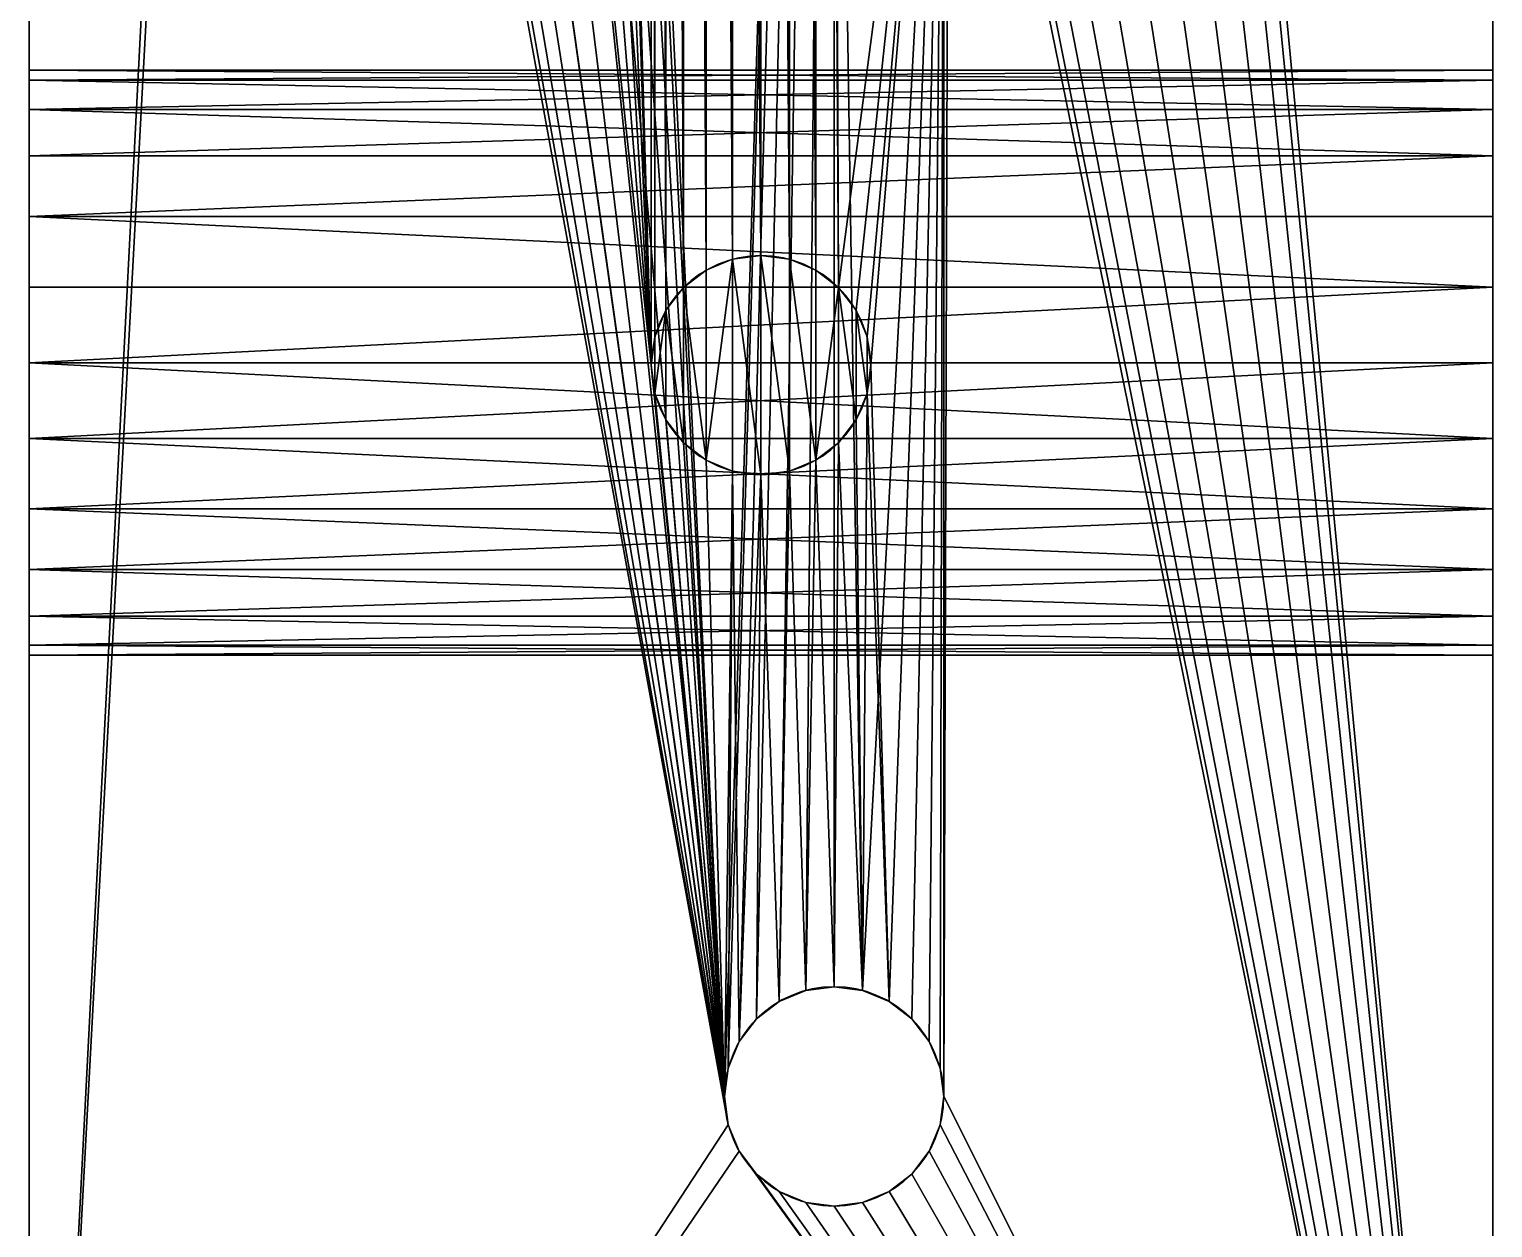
# Model space of a CAD drawing. Extents: x 0 to 20, y 0 to 105.
# Drawn here: x 0 to 20, y 13.2 to 29.59 of the extents above; entities that cross this region are included whole.
import ezdxf

# ---------------------------------------------------------------- set-up
doc = ezdxf.new("R2010")
doc.units = 0
doc.header["$MEASUREMENT"] = 0
doc.layers.get('0').update_dxf_attribs({"color": 13, "linetype": 'CONTINUOUS'})

# ---------------------------------------------------------------- blocks, each defined once
blk = doc.blocks.new('COMPONENT_2')
for p, q in [((-10, 0, 29), (-10, 105, 29)), ((-10, 0, -1), (-10, 105, -1)), ((10, 41.5, 29), (10, 0, 29)), ((10, 41.5, -1), (10, 0, -1)), ((10, 29.033, 14.001), (-10, 29.033, 14.001)), ((10, 28.897, 12.966), (-10, 28.897, 12.966)), ((10, 28.897, 15.036), (-10, 28.897, 15.036)), ((10, 28.497, 12.001), (-10, 28.497, 12.001)), ((10, 28.497, 16.001), (-10, 28.497, 16.001)), ((10, 27.861, 11.173), (-10, 27.861, 11.173)), ((10, 27.861, 16.83), (-10, 27.861, 16.83)), ((10, 27.033, 17.465), (-10, 27.033, 17.465)), ((10, 27.033, 10.537), (-10, 27.033, 10.537)), ((-0.388, 26.449, 29), (-0.388, 26.449, 24)), ((0, 26.5, 29), (0, 26.5, 24)), ((0.388, 26.449, 29), (0.388, 26.449, 24)), ((-0.75, 26.299, 29), (-0.75, 26.299, 24)), ((0.75, 26.299, 29), (0.75, 26.299, 24)), ((10, 26.068, 17.865), (-10, 26.068, 17.865)), ((10, 26.068, 10.137), (-10, 26.068, 10.137)), ((-1.061, 26.061, 29), (-1.061, 26.061, 24)), ((1.061, 26.061, 29), (1.061, 26.061, 24)), ((-1.299, 25.75, 29), (-1.299, 25.75, 24)), ((1.299, 25.75, 29), (1.299, 25.75, 24)), ((-1.449, 25.388, 29), (-1.449, 25.388, 24)), ((1.449, 25.388, 29), (1.449, 25.388, 24)), ((10, 25.033, 18.001), (-10, 25.033, 18.001)), ((10, 25.033, 10.001), (-10, 25.033, 10.001)), ((-1.5, 25, 29), (-1.5, 25, 24)), ((1.5, 25, 29), (1.5, 25, 24)), ((-1.449, 24.612, 29), (-1.449, 24.612, 24)), ((1.449, 24.612, 29), (1.449, 24.612, 24)), ((-1.299, 24.25, 29), (-1.299, 24.25, 24)), ((1.299, 24.25, 29), (1.299, 24.25, 24)), ((10, 23.998, 17.865), (-10, 23.998, 17.865)), ((10, 23.998, 10.137), (-10, 23.998, 10.137)), ((-1.061, 23.939, 29), (-1.061, 23.939, 24)), ((1.061, 23.939, 29), (1.061, 23.939, 24)), ((-0.75, 23.701, 29), (-0.75, 23.701, 24)), ((0.75, 23.701, 29), (0.75, 23.701, 24)), ((-0.388, 23.551, 29), (-0.388, 23.551, 24)), ((0, 23.5, 29), (0, 23.5, 24)), ((0.388, 23.551, 29), (0.388, 23.551, 24)), ((10, 23.033, 17.465), (-10, 23.033, 17.465)), ((10, 23.033, 10.537), (-10, 23.033, 10.537)), ((10, 22.204, 16.83), (-10, 22.204, 16.83)), ((10, 22.204, 11.173), (-10, 22.204, 11.173)), ((10, 21.569, 16.001), (-10, 21.569, 16.001)), ((10, 21.569, 12.001), (-10, 21.569, 12.001)), ((10, 21.169, 15.036), (-10, 21.169, 15.036)), ((10, 21.169, 12.966), (-10, 21.169, 12.966)), ((10, 21.033, 14.001), (-10, 21.033, 14.001)), ((0.612, 16.449, 29), (0.612, 16.449, -1)), ((1, 16.5, 29), (1, 16.5, -1)), ((1.388, 16.449, 29), (1.388, 16.449, -1)), ((0.25, 16.299, 29), (0.25, 16.299, -1)), ((1.75, 16.299, 29), (1.75, 16.299, -1)), ((-0.061, 16.061, 29), (-0.061, 16.061, -1)), ((2.061, 16.061, 29), (2.061, 16.061, -1)), ((-0.299, 15.75, 29), (-0.299, 15.75, -1)), ((2.299, 15.75, 29), (2.299, 15.75, -1)), ((-0.449, 15.388, 29), (-0.449, 15.388, -1)), ((2.449, 15.388, 29), (2.449, 15.388, -1)), ((-0.5, 15, 29), (-0.5, 15, -1)), ((2.5, 15, 29), (2.5, 15, -1)), ((-0.449, 14.612, 29), (-0.449, 14.612, -1)), ((2.449, 14.612, 29), (2.449, 14.612, -1)), ((-0.299, 14.25, 29), (-0.299, 14.25, -1)), ((2.299, 14.25, 29), (2.299, 14.25, -1)), ((-0.061, 13.939, 29), (-0.061, 13.939, -1)), ((2.061, 13.939, 29), (2.061, 13.939, -1)), ((0.25, 13.701, 29), (0.25, 13.701, -1)), ((1.75, 13.701, 29), (1.75, 13.701, -1)), ((0.612, 13.551, 29), (0.612, 13.551, -1)), ((1, 13.5, 29), (1, 13.5, -1)), ((1.388, 13.551, 29), (1.388, 13.551, -1))]:
    blk.add_line(p, q)
at = {"extrusion": (-1, -7.81492e-14, 4.51195e-14)}
for centre in [(-25.033, 14.001, 10), (-25.033, 14.001, -10)]:
    blk.add_circle(centre, 4, dxfattribs=at)
at = {"extrusion": (0, 0, -1)}
for centre in [(0, 25, -29), (0, 25, -24), (-1, 15, -29), (-1, 15, 1)]:
    blk.add_circle(centre, 1.5, dxfattribs=at)
mesh = blk.add_polyface()
corners = [(-10, 0, 29), (-10, 2.5, 22), (-10, 0, -1), (-10, 2.602, 22.776), (-10, 2.902, 23.5), (-10, 3.379, 24.121), (-10, 4, 24.598), (-10, 4.724, 24.898), (-10, 5.5, 25), (-10, 105, 29), (-10, 6.276, 24.898), (-10, 7, 24.598), (-10, 7.621, 24.121), (-10, 8.098, 23.5), (-10, 8.398, 22.776), (-10, 8.5, 22), (-10, 23.998, 17.865), (-10, 23.033, 17.465), (-10, 22.204, 16.83), (-10, 8.5, 6), (-10, 21.569, 16.001), (-10, 21.169, 15.036), (-10, 21.033, 14.001), (-10, 25.033, 18.001), (-10, 26.068, 17.865), (-10, 27.033, 17.465), (-10, 27.861, 16.83), (-10, 28.497, 16.001), (-10, 28.897, 15.036), (-10, 29.033, 14.001), (-10, 78.033, 17.465), (-10, 77.204, 16.83), (-10, 76.569, 16.001), (-10, 76.169, 15.036), (-10, 76.033, 14.001), (-10, 78.998, 17.865), (-10, 80.033, 18.001), (-10, 81.068, 17.865), (-10, 82.033, 17.465), (-10, 82.861, 16.83), (-10, 83.497, 16.001), (-10, 98, 24.598), (-10, 83.897, 15.036), (-10, 84.033, 14.001), (-10, 97.379, 24.121), (-10, 96.902, 23.5), (-10, 96.602, 22.776), (-10, 96.5, 22), (-10, 98.724, 24.898), (-10, 99.5, 25), (-10, 100.276, 24.898), (-10, 101, 24.598), (-10, 101.621, 24.121), (-10, 102.098, 23.5), (-10, 102.398, 22.776), (-10, 102.5, 22), (-10, 102.5, 6), (-10, 5.5, 3), (-10, 105, -1), (-10, 4.724, 3.102), (-10, 4, 3.402), (-10, 3.379, 3.879), (-10, 2.902, 4.5), (-10, 2.602, 5.224), (-10, 2.5, 6), (-10, 6.276, 3.102), (-10, 7, 3.402), (-10, 7.621, 3.879), (-10, 8.098, 4.5), (-10, 8.398, 5.224), (-10, 23.998, 10.137), (-10, 23.033, 10.537), (-10, 22.204, 11.173), (-10, 21.569, 12.001), (-10, 21.169, 12.966), (-10, 25.033, 10.001), (-10, 26.068, 10.137), (-10, 27.033, 10.537), (-10, 27.861, 11.173), (-10, 28.497, 12.001), (-10, 28.897, 12.966), (-10, 78.033, 10.537), (-10, 77.204, 11.173), (-10, 76.569, 12.001), (-10, 76.169, 12.966), (-10, 78.998, 10.137), (-10, 80.033, 10.001), (-10, 81.068, 10.137), (-10, 82.033, 10.537), (-10, 82.861, 11.173), (-10, 83.497, 12.001), (-10, 98, 3.402), (-10, 83.897, 12.966), (-10, 97.379, 3.879), (-10, 96.902, 4.5), (-10, 96.602, 5.224), (-10, 96.5, 6), (-10, 98.724, 3.102), (-10, 99.5, 3), (-10, 100.276, 3.102), (-10, 101, 3.402), (-10, 101.621, 3.879), (-10, 102.098, 4.5), (-10, 102.398, 5.224), (-10, 96.602, 21.224), (-10, 96.602, 6.776), (-10, 96.902, 20.5), (-10, 96.902, 7.5), (-10, 97.379, 19.879), (-10, 97.379, 8.121), (-10, 98, 19.402), (-10, 98, 8.598), (-10, 98.724, 19.102), (-10, 98.724, 8.898), (-10, 99.5, 19), (-10, 99.5, 9), (-10, 100.276, 19.102), (-10, 100.276, 8.898), (-10, 101, 19.402), (-10, 101, 8.598), (-10, 101.621, 8.121), (-10, 101.621, 19.879), (-10, 102.098, 20.5), (-10, 102.098, 7.5), (-10, 102.398, 21.224), (-10, 102.398, 6.776), (-10, 2.602, 21.224), (-10, 2.602, 6.776), (-10, 2.902, 20.5), (-10, 2.902, 7.5), (-10, 3.379, 19.879), (-10, 3.379, 8.121), (-10, 4, 19.402), (-10, 4, 8.598), (-10, 4.724, 19.102), (-10, 4.724, 8.898), (-10, 5.5, 19), (-10, 5.5, 9), (-10, 6.276, 19.102), (-10, 6.276, 8.898), (-10, 7, 19.402), (-10, 7, 8.598), (-10, 7.621, 19.879), (-10, 7.621, 8.121), (-10, 8.098, 20.5), (-10, 8.098, 7.5), (-10, 8.398, 21.224), (-10, 8.398, 6.776)]
mesh.append_faces([[corners[k] for k in face] for face in [(0, 1, 2), (1, 0, 3), (3, 0, 4), (4, 0, 5), (5, 0, 6), (6, 0, 7), (7, 0, 8), (8, 9, 10), (10, 9, 11), (11, 9, 12), (12, 9, 13), (13, 9, 14), (14, 9, 15), (16, 9, 23), (23, 9, 24), (24, 9, 25), (25, 9, 26), (26, 9, 27), (27, 9, 28), (28, 9, 29), (30, 9, 35), (35, 9, 36), (36, 9, 37), (37, 9, 38), (38, 9, 39), (39, 9, 40), (40, 41, 42), (42, 41, 43), (41, 9, 48), (48, 9, 49), (49, 9, 50), (50, 9, 51), (51, 9, 52), (52, 9, 53), (53, 9, 54), (54, 9, 55), (2, 57, 58), (57, 2, 59), (59, 2, 60), (60, 2, 61), (61, 2, 62), (62, 2, 63), (63, 2, 64), (70, 19, 71), (71, 19, 72), (72, 19, 73), (73, 19, 74), (74, 19, 22), (81, 29, 82), (82, 29, 83), (83, 29, 84), (84, 29, 34), (91, 43, 93), (93, 43, 94), (94, 43, 95), (95, 43, 96), (58, 56, 9), (104, 96, 47), (96, 104, 105), (105, 106, 107), (107, 108, 109), (109, 110, 111), (111, 112, 113), (113, 114, 115), (115, 116, 117), (117, 118, 119), (119, 118, 120), (120, 122, 123), (123, 124, 125), (125, 55, 56), (126, 64, 1), (64, 126, 127), (127, 128, 129), (129, 130, 131), (131, 132, 133), (133, 134, 135), (135, 136, 137), (137, 138, 139), (139, 140, 141), (141, 142, 143), (143, 144, 145), (145, 146, 147), (147, 15, 19)]], dxfattribs={"vtx0": -1, "vtx1": -1})
mesh.append_faces([[corners[k] for k in face] for face in [(15, 9, 16), (15, 18, 19), (29, 9, 30), (40, 9, 41), (55, 9, 56), (64, 2, 1), (58, 19, 70), (58, 29, 81), (58, 90, 91), (96, 43, 47)]], dxfattribs={"vtx0": -1, "vtx1": -1, "vtx2": -1})
mesh.append_faces([[corners[k] for k in face] for face in [(8, 0, 9), (15, 16, 17), (15, 17, 18), (19, 18, 20), (19, 20, 21), (19, 21, 22), (29, 30, 31), (29, 31, 32), (29, 32, 33), (29, 33, 34), (43, 41, 44), (43, 44, 45), (43, 45, 46), (43, 46, 47), (58, 57, 65), (58, 65, 66), (58, 66, 67), (58, 67, 68), (58, 68, 69), (58, 69, 19), (58, 70, 75), (58, 75, 76), (58, 76, 77), (58, 77, 78), (58, 78, 79), (58, 79, 80), (58, 80, 29), (58, 81, 85), (58, 85, 86), (58, 86, 87), (58, 87, 88), (58, 88, 89), (58, 89, 90), (91, 90, 92), (91, 92, 43), (58, 91, 97), (58, 97, 98), (58, 98, 99), (58, 99, 100), (58, 100, 101), (58, 101, 102), (58, 102, 103), (58, 103, 56), (105, 104, 106), (107, 106, 108), (109, 108, 110), (111, 110, 112), (113, 112, 114), (115, 114, 116), (117, 116, 118), (120, 118, 121), (120, 121, 122), (123, 122, 124), (125, 124, 55), (127, 126, 128), (129, 128, 130), (131, 130, 132), (133, 132, 134), (135, 134, 136), (137, 136, 138), (139, 138, 140), (141, 140, 142), (143, 142, 144), (145, 144, 146), (147, 146, 15)]], dxfattribs={"vtx0": -1, "vtx2": -1})
mesh = blk.add_polyface()
corners = [(-10, 105, -1), (-7.3, 52.5, -1), (-10, 0, -1), (-7.215, 53.147, -1), (10, 105, -1), (-6.965, 53.75, -1), (-6.568, 54.268, -1), (-6.05, 54.665, -1), (-5.447, 54.915, -1), (-4.8, 55, -1), (-4.153, 54.915, -1), (-3.55, 54.665, -1), (-3.032, 54.268, -1), (-2.635, 53.75, -1), (-2.385, 53.147, -1), (-2.3, 52.5, -1), (1, 63.5, -1), (-0.5, 15, -1), (-0.449, 15.388, -1), (-0.299, 15.75, -1), (-0.061, 16.061, -1), (0.25, 16.299, -1), (0.612, 16.449, -1), (1, 16.5, -1), (2.568, 68.518, -1), (2.5, 68, -1), (2.768, 69, -1), (3.086, 69.414, -1), (3.5, 69.732, -1), (3.982, 69.932, -1), (4.5, 70, -1), (5.018, 69.932, -1), (5.5, 69.732, -1), (5.914, 69.414, -1), (6.232, 69, -1), (6.432, 68.518, -1), (6.5, 68, -1), (3.5, 66.268, -1), (10, 63.5, -1), (3.086, 66.586, -1), (2.768, 67, -1), (2.568, 67.482, -1), (3.982, 66.068, -1), (4.5, 66, -1), (5.018, 66.068, -1), (5.5, 66.268, -1), (5.914, 66.586, -1), (6.232, 67, -1), (6.432, 67.482, -1), (2.5, 37, -1), (2.5, 15, -1), (2.449, 15.388, -1), (2.568, 36.482, -1), (1, 41.5, -1), (1.388, 16.449, -1), (2.568, 37.518, -1), (2.768, 38, -1), (3.086, 38.414, -1), (3.5, 38.732, -1), (10, 41.5, -1), (1.75, 16.299, -1), (2.061, 16.061, -1), (2.299, 15.75, -1), (3.982, 38.932, -1), (4.5, 39, -1), (5.018, 38.932, -1), (5.5, 38.732, -1), (5.914, 38.414, -1), (6.232, 38, -1), (6.432, 37.518, -1), (6.5, 37, -1), (10, 0, -1), (-0.299, 14.25, -1), (-0.449, 14.612, -1), (-7.215, 51.853, -1), (-6.965, 51.25, -1), (-6.568, 50.732, -1), (-6.05, 50.335, -1), (-5.447, 50.085, -1), (-4.8, 50, -1), (-4.153, 50.085, -1), (-3.55, 50.335, -1), (-3.032, 50.732, -1), (-2.635, 51.25, -1), (-2.385, 51.853, -1), (-0.061, 13.939, -1), (0.25, 13.701, -1), (0.612, 13.551, -1), (1, 13.5, -1), (1.388, 13.551, -1), (1.75, 13.701, -1), (2.061, 13.939, -1), (2.299, 14.25, -1), (2.449, 14.612, -1), (2.768, 36, -1), (3.086, 35.586, -1), (3.5, 35.268, -1), (3.982, 35.068, -1), (4.5, 35, -1), (5.018, 35.068, -1), (5.5, 35.268, -1), (5.914, 35.586, -1), (6.232, 36, -1), (6.432, 36.482, -1)]
mesh.append_faces([[corners[k] for k in face] for face in [(0, 1, 2), (1, 0, 3), (3, 4, 5), (5, 4, 6), (6, 4, 7), (7, 4, 8), (8, 4, 9), (9, 4, 10), (10, 4, 11), (11, 4, 12), (12, 4, 13), (13, 4, 14), (14, 4, 15), (17, 16, 18), (18, 16, 19), (19, 16, 20), (20, 16, 21), (21, 16, 22), (22, 16, 23), (24, 4, 26), (26, 4, 27), (27, 4, 28), (28, 4, 29), (29, 4, 30), (30, 4, 31), (31, 4, 32), (32, 4, 33), (33, 4, 34), (34, 4, 35), (35, 4, 36), (16, 37, 38), (37, 16, 39), (39, 16, 40), (40, 16, 41), (41, 16, 25), (38, 36, 4), (23, 53, 54), (53, 23, 16), (49, 53, 55), (55, 53, 56), (56, 53, 57), (57, 53, 58), (54, 49, 60), (60, 49, 61), (61, 49, 62), (62, 49, 51), (58, 59, 63), (63, 59, 64), (64, 59, 65), (65, 59, 66), (66, 59, 67), (67, 59, 68), (68, 59, 69), (69, 59, 70), (2, 72, 71), (72, 2, 73), (74, 2, 1), (73, 78, 17)]], dxfattribs={"vtx0": -1, "vtx1": -1})
mesh.append_faces([[corners[k] for k in face] for face in [(15, 4, 16), (15, 16, 17), (16, 4, 24), (54, 53, 49), (73, 2, 74), (71, 50, 52)]], dxfattribs={"vtx0": -1, "vtx1": -1, "vtx2": -1})
mesh.append_faces([[corners[k] for k in face] for face in [(3, 0, 4), (16, 24, 25), (38, 37, 42), (38, 42, 43), (38, 43, 44), (38, 44, 45), (38, 45, 46), (38, 46, 47), (38, 47, 48), (38, 48, 36), (49, 50, 51), (50, 49, 52), (58, 53, 59), (70, 59, 71), (73, 74, 75), (73, 75, 76), (73, 76, 77), (73, 77, 78), (17, 78, 79), (17, 79, 80), (17, 80, 81), (17, 81, 82), (17, 82, 83), (17, 83, 84), (17, 84, 15), (71, 72, 85), (71, 85, 86), (71, 86, 87), (71, 87, 88), (71, 88, 89), (71, 89, 90), (71, 90, 91), (71, 91, 92), (71, 92, 93), (71, 93, 50), (71, 52, 94), (71, 94, 95), (71, 95, 96), (71, 96, 97), (71, 97, 98), (71, 98, 99), (71, 99, 100), (71, 100, 101), (71, 101, 102), (71, 102, 103), (71, 103, 70)]], dxfattribs={"vtx0": -1, "vtx2": -1})
mesh = blk.add_polyface()
corners = [(-0.5, 15, 29), (-0.388, 23.551, 29), (-0.75, 23.701, 29), (-0.449, 15.388, 29), (-0.299, 15.75, 29), (0, 23.5, 29), (-0.061, 16.061, 29), (0.25, 16.299, 29), (0.388, 23.551, 29), (0.612, 16.449, 29), (0.75, 23.701, 29), (1, 16.5, 29), (1.061, 23.939, 29), (1.388, 16.449, 29), (1.299, 24.25, 29), (1.449, 24.612, 29), (1.75, 16.299, 29), (1.5, 25, 29), (-10, 0, 29), (-7.3, 52.5, 29), (-10, 105, 29), (-7.215, 51.853, 29), (-0.449, 14.612, 29), (-0.299, 14.25, 29), (10, 0, 29), (-6.965, 51.25, 29), (-6.568, 50.732, 29), (-6.05, 50.335, 29), (-5.447, 50.085, 29), (-4.8, 50, 29), (-4.153, 50.085, 29), (-1.5, 25, 29), (-3.55, 50.335, 29), (-3.032, 50.732, 29), (-2.635, 51.25, 29), (-2.385, 51.853, 29), (-2.3, 52.5, 29), (-1.449, 24.612, 29), (-1.299, 24.25, 29), (-1.061, 23.939, 29), (-0.061, 13.939, 29), (0.25, 13.701, 29), (0.612, 13.551, 29), (1, 13.5, 29), (1.388, 13.551, 29), (1.75, 13.701, 29), (2.061, 13.939, 29), (2.299, 14.25, 29), (2.449, 14.612, 29), (2.5, 15, 29), (2.568, 36.482, 29), (2.768, 36, 29), (3.086, 35.586, 29), (3.5, 35.268, 29), (3.982, 35.068, 29), (4.5, 35, 29), (5.018, 35.068, 29), (5.5, 35.268, 29), (5.914, 35.586, 29), (6.232, 36, 29), (6.432, 36.482, 29), (6.5, 37, 29), (-1.449, 25.388, 29), (-1.5, 80, 29), (-1.449, 79.612, 29), (-1.299, 25.75, 29), (-1.299, 79.25, 29), (-1.061, 26.061, 29), (-1.061, 78.939, 29), (-0.75, 26.299, 29), (-0.75, 78.701, 29), (-0.388, 26.449, 29), (-0.388, 78.551, 29), (0, 26.5, 29), (0, 78.5, 29), (0.388, 26.449, 29), (0.388, 78.551, 29), (0.75, 26.299, 29), (0.75, 78.701, 29), (1.061, 26.061, 29), (1, 41.5, 29), (2.5, 37, 29), (2.568, 37.518, 29), (2.768, 38, 29), (3.086, 38.414, 29), (3.5, 38.732, 29), (10, 41.5, 29), (1.299, 25.75, 29), (1.449, 25.388, 29), (2.061, 16.061, 29), (2.299, 15.75, 29), (2.449, 15.388, 29), (3.982, 38.932, 29), (4.5, 39, 29), (5.018, 38.932, 29), (5.5, 38.732, 29), (5.914, 38.414, 29), (6.232, 38, 29), (6.432, 37.518, 29), (1, 63.5, 29), (1.061, 78.939, 29), (2.5, 68, 29), (2.568, 67.482, 29), (2.768, 67, 29), (3.086, 66.586, 29), (3.5, 66.268, 29), (10, 63.5, 29), (1.299, 79.25, 29), (1.449, 79.612, 29), (1.5, 80, 29), (3.982, 66.068, 29), (4.5, 66, 29), (5.018, 66.068, 29), (5.5, 66.268, 29), (5.914, 66.586, 29), (6.232, 67, 29), (6.432, 67.482, 29), (6.5, 68, 29), (10, 105, 29), (-1.299, 80.75, 29), (-1.449, 80.388, 29), (-7.215, 53.147, 29), (-6.965, 53.75, 29), (-6.568, 54.268, 29), (-6.05, 54.665, 29), (-5.447, 54.915, 29), (-4.8, 55, 29), (-4.153, 54.915, 29), (-3.55, 54.665, 29), (-3.032, 54.268, 29), (-2.635, 53.75, 29), (-2.385, 53.147, 29), (-1.061, 81.061, 29), (-0.75, 81.299, 29), (-0.388, 81.449, 29), (0, 81.5, 29), (0.388, 81.449, 29), (0.75, 81.299, 29), (1.061, 81.061, 29), (1.299, 80.75, 29), (1.449, 80.388, 29), (2.568, 68.518, 29), (2.768, 69, 29), (3.086, 69.414, 29), (3.5, 69.732, 29), (3.982, 69.932, 29), (4.5, 70, 29), (5.018, 69.932, 29), (5.5, 69.732, 29), (5.914, 69.414, 29), (6.232, 69, 29), (6.432, 68.518, 29)]
mesh.append_faces([[corners[k] for k in face] for face in [(1, 4, 5), (5, 7, 8), (8, 9, 10), (10, 11, 12), (12, 13, 14), (14, 13, 15), (15, 16, 17), (18, 19, 20), (19, 18, 21), (22, 18, 23), (21, 22, 25), (25, 22, 26), (26, 22, 27), (27, 22, 28), (28, 0, 29), (29, 0, 30), (30, 31, 32), (32, 31, 33), (33, 31, 34), (34, 31, 35), (35, 31, 36), (31, 0, 37), (37, 0, 38), (38, 0, 39), (39, 0, 2), (23, 24, 40), (40, 24, 41), (41, 24, 42), (42, 24, 43), (43, 24, 44), (44, 24, 45), (45, 24, 46), (46, 24, 47), (47, 24, 48), (48, 24, 49), (50, 24, 51), (51, 24, 52), (52, 24, 53), (53, 24, 54), (54, 24, 55), (55, 24, 56), (56, 24, 57), (57, 24, 58), (58, 24, 59), (59, 24, 60), (60, 24, 61), (62, 63, 31), (63, 62, 64), (64, 65, 66), (66, 67, 68), (68, 69, 70), (70, 71, 72), (72, 73, 74), (74, 75, 76), (76, 77, 78), (80, 85, 86), (86, 61, 24), (49, 81, 91), (81, 49, 50), (78, 99, 100), (99, 78, 80), (101, 99, 102), (102, 99, 103), (103, 99, 104), (104, 99, 105), (100, 101, 107), (107, 101, 108), (108, 101, 109), (105, 106, 110), (110, 106, 111), (111, 106, 112), (112, 106, 113), (113, 106, 114), (114, 106, 115), (115, 106, 116), (116, 106, 117), (20, 119, 118), (119, 20, 120), (121, 20, 19), (120, 126, 63), (141, 109, 101)]], dxfattribs={"vtx0": -1, "vtx1": -1})
mesh.append_faces([[corners[k] for k in face] for face in [(21, 18, 22), (30, 0, 31), (49, 24, 50), (78, 79, 80), (80, 79, 81), (81, 17, 16), (100, 99, 101), (120, 20, 121), (63, 36, 31), (118, 109, 141)]], dxfattribs={"vtx0": -1, "vtx1": -1, "vtx2": -1})
mesh.append_faces([[corners[k] for k in face] for face in [(0, 1, 2), (1, 0, 3), (1, 3, 4), (5, 4, 6), (5, 6, 7), (8, 7, 9), (10, 9, 11), (12, 11, 13), (15, 13, 16), (23, 18, 24), (28, 22, 0), (64, 62, 65), (66, 65, 67), (68, 67, 69), (70, 69, 71), (72, 71, 73), (74, 73, 75), (76, 75, 77), (78, 77, 79), (80, 81, 82), (80, 82, 83), (80, 83, 84), (80, 84, 85), (81, 79, 87), (81, 87, 88), (81, 88, 17), (81, 16, 89), (81, 89, 90), (81, 90, 91), (86, 85, 92), (86, 92, 93), (86, 93, 94), (86, 94, 95), (86, 95, 96), (86, 96, 97), (86, 97, 98), (86, 98, 61), (105, 99, 106), (117, 106, 118), (120, 121, 122), (120, 122, 123), (120, 123, 124), (120, 124, 125), (120, 125, 126), (63, 126, 127), (63, 127, 128), (63, 128, 129), (63, 129, 130), (63, 130, 131), (63, 131, 36), (118, 119, 132), (118, 132, 133), (118, 133, 134), (118, 134, 135), (118, 135, 136), (118, 136, 137), (118, 137, 138), (118, 138, 139), (118, 139, 140), (118, 140, 109), (118, 141, 142), (118, 142, 143), (118, 143, 144), (118, 144, 145), (118, 145, 146), (118, 146, 147), (118, 147, 148), (118, 148, 149), (118, 149, 150), (118, 150, 151), (118, 151, 117)]], dxfattribs={"vtx0": -1, "vtx2": -1})
mesh = blk.add_polyface()
corners = [(10, 0, -1), (10, 2.5, 6), (10, 0, 29), (10, 2.602, 5.224), (10, 2.902, 4.5), (10, 3.379, 3.879), (10, 4, 3.402), (10, 4.724, 3.102), (10, 5.5, 3), (10, 41.5, -1), (10, 6.276, 3.102), (10, 7, 3.402), (10, 7.621, 3.879), (10, 8.098, 4.5), (10, 8.398, 5.224), (10, 8.5, 6), (10, 23.033, 10.537), (10, 22.204, 11.173), (10, 8.5, 22), (10, 21.569, 12.001), (10, 21.169, 12.966), (10, 21.033, 14.001), (10, 23.998, 10.137), (10, 25.033, 10.001), (10, 26.068, 10.137), (10, 27.033, 10.537), (10, 27.861, 11.173), (10, 28.497, 12.001), (10, 28.897, 12.966), (10, 29.033, 14.001), (10, 5.5, 25), (10, 41.5, 29), (10, 4.724, 24.898), (10, 4, 24.598), (10, 3.379, 24.121), (10, 2.902, 23.5), (10, 2.602, 22.776), (10, 2.5, 22), (10, 6.276, 24.898), (10, 7, 24.598), (10, 7.621, 24.121), (10, 8.098, 23.5), (10, 8.398, 22.776), (10, 23.033, 17.465), (10, 22.204, 16.83), (10, 21.569, 16.001), (10, 21.169, 15.036), (10, 23.998, 17.865), (10, 25.033, 18.001), (10, 26.068, 17.865), (10, 27.033, 17.465), (10, 27.861, 16.83), (10, 28.497, 16.001), (10, 28.897, 15.036), (10, 2.602, 6.776), (10, 2.602, 21.224), (10, 2.902, 7.5), (10, 2.902, 20.5), (10, 3.379, 8.121), (10, 3.379, 19.879), (10, 4, 8.598), (10, 4, 19.402), (10, 4.724, 8.898), (10, 4.724, 19.102), (10, 5.5, 9), (10, 5.5, 19), (10, 6.276, 8.898), (10, 6.276, 19.102), (10, 7, 8.598), (10, 7, 19.402), (10, 7.621, 8.121), (10, 7.621, 19.879), (10, 8.098, 7.5), (10, 8.098, 20.5), (10, 8.398, 6.776), (10, 8.398, 21.224)]
mesh.append_faces([[corners[k] for k in face] for face in [(0, 1, 2), (1, 0, 3), (3, 0, 4), (4, 0, 5), (5, 0, 6), (6, 0, 7), (7, 0, 8), (8, 9, 10), (10, 9, 11), (11, 9, 12), (12, 9, 13), (13, 9, 14), (14, 9, 15), (16, 9, 22), (22, 9, 23), (23, 9, 24), (24, 9, 25), (25, 9, 26), (26, 9, 27), (27, 9, 28), (28, 9, 29), (2, 30, 31), (30, 2, 32), (32, 2, 33), (33, 2, 34), (34, 2, 35), (35, 2, 36), (36, 2, 37), (43, 18, 44), (44, 18, 45), (45, 18, 46), (46, 18, 21), (31, 29, 9), (54, 37, 1), (37, 54, 55), (55, 56, 57), (57, 58, 59), (59, 60, 61), (61, 62, 63), (63, 64, 65), (65, 66, 67), (67, 68, 69), (69, 70, 71), (71, 72, 73), (73, 74, 75), (75, 15, 18)]], dxfattribs={"vtx0": -1, "vtx1": -1})
mesh.append_faces([[corners[k] for k in face] for face in [(15, 9, 16), (15, 17, 18), (37, 2, 1), (31, 18, 43)]], dxfattribs={"vtx0": -1, "vtx1": -1, "vtx2": -1})
mesh.append_faces([[corners[k] for k in face] for face in [(8, 0, 9), (15, 16, 17), (18, 17, 19), (18, 19, 20), (18, 20, 21), (31, 30, 38), (31, 38, 39), (31, 39, 40), (31, 40, 41), (31, 41, 42), (31, 42, 18), (31, 43, 47), (31, 47, 48), (31, 48, 49), (31, 49, 50), (31, 50, 51), (31, 51, 52), (31, 52, 53), (31, 53, 29), (55, 54, 56), (57, 56, 58), (59, 58, 60), (61, 60, 62), (63, 62, 64), (65, 64, 66), (67, 66, 68), (69, 68, 70), (71, 70, 72), (73, 72, 74), (75, 74, 15)]], dxfattribs={"vtx0": -1, "vtx2": -1})
mesh = blk.add_polyface()
corners = [(10, 29.033, 14.001), (-10, 28.897, 12.966), (10, 28.897, 12.966), (-10, 29.033, 14.001)]
mesh.append_faces([[corners[k] for k in face] for face in [(0, 1, 2), (1, 0, 3)]], dxfattribs={"vtx0": -1})
mesh = blk.add_polyface()
corners = [(10, 28.897, 15.036), (-10, 29.033, 14.001), (10, 29.033, 14.001), (-10, 28.897, 15.036)]
mesh.append_faces([[corners[k] for k in face] for face in [(0, 1, 2), (1, 0, 3)]], dxfattribs={"vtx0": -1})
mesh = blk.add_polyface()
corners = [(10, 28.897, 12.966), (-10, 28.497, 12.001), (10, 28.497, 12.001), (-10, 28.897, 12.966)]
mesh.append_faces([[corners[k] for k in face] for face in [(0, 1, 2), (1, 0, 3)]], dxfattribs={"vtx0": -1})
mesh = blk.add_polyface()
corners = [(10, 28.497, 16.001), (-10, 28.897, 15.036), (10, 28.897, 15.036), (-10, 28.497, 16.001)]
mesh.append_faces([[corners[k] for k in face] for face in [(0, 1, 2), (1, 0, 3)]], dxfattribs={"vtx0": -1})
mesh = blk.add_polyface()
corners = [(10, 28.497, 12.001), (-10, 27.861, 11.173), (10, 27.861, 11.173), (-10, 28.497, 12.001)]
mesh.append_faces([[corners[k] for k in face] for face in [(0, 1, 2), (1, 0, 3)]], dxfattribs={"vtx0": -1})
mesh = blk.add_polyface()
corners = [(10, 27.861, 16.83), (-10, 28.497, 16.001), (10, 28.497, 16.001), (-10, 27.861, 16.83)]
mesh.append_faces([[corners[k] for k in face] for face in [(0, 1, 2), (1, 0, 3)]], dxfattribs={"vtx0": -1})
mesh = blk.add_polyface()
corners = [(10, 27.861, 16.83), (-10, 27.033, 17.465), (-10, 27.861, 16.83), (10, 27.033, 17.465)]
mesh.append_faces([[corners[k] for k in face] for face in [(0, 1, 2), (1, 0, 3)]], dxfattribs={"vtx0": -1})
mesh = blk.add_polyface()
corners = [(-10, 27.033, 10.537), (10, 27.861, 11.173), (-10, 27.861, 11.173), (10, 27.033, 10.537)]
mesh.append_faces([[corners[k] for k in face] for face in [(0, 1, 2), (1, 0, 3)]], dxfattribs={"vtx0": -1})
mesh = blk.add_polyface()
corners = [(-10, 27.033, 17.465), (10, 26.068, 17.865), (-10, 26.068, 17.865), (10, 27.033, 17.465)]
mesh.append_faces([[corners[k] for k in face] for face in [(0, 1, 2), (1, 0, 3)]], dxfattribs={"vtx0": -1})
mesh = blk.add_polyface()
corners = [(10, 26.068, 10.137), (-10, 27.033, 10.537), (-10, 26.068, 10.137), (10, 27.033, 10.537)]
mesh.append_faces([[corners[k] for k in face] for face in [(0, 1, 2), (1, 0, 3)]], dxfattribs={"vtx0": -1})
mesh = blk.add_polyface()
corners = [(-1.449, 24.612, 24), (-1.449, 25.388, 24), (-1.5, 25, 24), (-1.299, 25.75, 24), (-1.299, 24.25, 24), (-1.061, 23.939, 24), (-1.061, 26.061, 24), (-0.75, 23.701, 24), (-0.75, 26.299, 24), (-0.388, 26.449, 24), (-0.388, 23.551, 24), (0, 23.5, 24), (0, 26.5, 24), (0.388, 23.551, 24), (0.388, 26.449, 24), (0.75, 23.701, 24), (0.75, 26.299, 24), (1.061, 26.061, 24), (1.061, 23.939, 24), (1.299, 24.25, 24), (1.299, 25.75, 24), (1.449, 24.612, 24), (1.449, 25.388, 24), (1.5, 25, 24)]
mesh.append_faces([[corners[k] for k in face] for face in [(0, 1, 2), (22, 21, 23)]], dxfattribs={"vtx0": -1})
mesh.append_faces([[corners[k] for k in face] for face in [(1, 0, 3), (3, 5, 6), (6, 7, 8), (8, 7, 9), (9, 11, 12), (12, 13, 14), (14, 15, 16), (16, 15, 17), (17, 19, 20), (20, 21, 22)]], dxfattribs={"vtx0": -1, "vtx1": -1})
mesh.append_faces([[corners[k] for k in face] for face in [(3, 0, 4), (3, 4, 5), (6, 5, 7), (9, 7, 10), (9, 10, 11), (12, 11, 13), (14, 13, 15), (17, 15, 18), (17, 18, 19), (20, 19, 21)]], dxfattribs={"vtx0": -1, "vtx2": -1})
mesh = blk.add_polyface()
corners = [(-0.388, 26.449, 29), (-0.75, 26.299, 24), (-0.388, 26.449, 24), (-0.75, 26.299, 29)]
mesh.append_faces([[corners[k] for k in face] for face in [(0, 1, 2), (1, 0, 3)]], dxfattribs={"vtx0": -1})
mesh = blk.add_polyface()
corners = [(0, 26.5, 29), (-0.388, 26.449, 24), (0, 26.5, 24), (-0.388, 26.449, 29)]
mesh.append_faces([[corners[k] for k in face] for face in [(0, 1, 2), (1, 0, 3)]], dxfattribs={"vtx0": -1})
mesh = blk.add_polyface()
corners = [(0.388, 26.449, 29), (0, 26.5, 24), (0.388, 26.449, 24), (0, 26.5, 29)]
mesh.append_faces([[corners[k] for k in face] for face in [(0, 1, 2), (1, 0, 3)]], dxfattribs={"vtx0": -1})
mesh = blk.add_polyface()
corners = [(0.75, 26.299, 29), (0.388, 26.449, 24), (0.75, 26.299, 24), (0.388, 26.449, 29)]
mesh.append_faces([[corners[k] for k in face] for face in [(0, 1, 2), (1, 0, 3)]], dxfattribs={"vtx0": -1})
mesh = blk.add_polyface()
corners = [(-0.75, 26.299, 29), (-1.061, 26.061, 24), (-0.75, 26.299, 24), (-1.061, 26.061, 29)]
mesh.append_faces([[corners[k] for k in face] for face in [(0, 1, 2), (1, 0, 3)]], dxfattribs={"vtx0": -1})
mesh = blk.add_polyface()
corners = [(1.061, 26.061, 29), (0.75, 26.299, 24), (1.061, 26.061, 24), (0.75, 26.299, 29)]
mesh.append_faces([[corners[k] for k in face] for face in [(0, 1, 2), (1, 0, 3)]], dxfattribs={"vtx0": -1})
mesh = blk.add_polyface()
corners = [(10, 26.068, 17.865), (-10, 25.033, 18.001), (-10, 26.068, 17.865), (10, 25.033, 18.001)]
mesh.append_faces([[corners[k] for k in face] for face in [(0, 1, 2), (1, 0, 3)]], dxfattribs={"vtx0": -1})
mesh = blk.add_polyface()
corners = [(-10, 25.033, 10.001), (10, 26.068, 10.137), (-10, 26.068, 10.137), (10, 25.033, 10.001)]
mesh.append_faces([[corners[k] for k in face] for face in [(0, 1, 2), (1, 0, 3)]], dxfattribs={"vtx0": -1})
mesh = blk.add_polyface()
corners = [(-1.061, 26.061, 24), (-1.299, 25.75, 29), (-1.299, 25.75, 24), (-1.061, 26.061, 29)]
mesh.append_faces([[corners[k] for k in face] for face in [(0, 1, 2), (1, 0, 3)]], dxfattribs={"vtx0": -1})
mesh = blk.add_polyface()
corners = [(1.061, 26.061, 29), (1.299, 25.75, 24), (1.299, 25.75, 29), (1.061, 26.061, 24)]
mesh.append_faces([[corners[k] for k in face] for face in [(0, 1, 2), (1, 0, 3)]], dxfattribs={"vtx0": -1})
mesh = blk.add_polyface()
corners = [(-1.299, 25.75, 24), (-1.449, 25.388, 29), (-1.449, 25.388, 24), (-1.299, 25.75, 29)]
mesh.append_faces([[corners[k] for k in face] for face in [(0, 1, 2), (1, 0, 3)]], dxfattribs={"vtx0": -1})
mesh = blk.add_polyface()
corners = [(1.299, 25.75, 29), (1.449, 25.388, 24), (1.449, 25.388, 29), (1.299, 25.75, 24)]
mesh.append_faces([[corners[k] for k in face] for face in [(0, 1, 2), (1, 0, 3)]], dxfattribs={"vtx0": -1})
mesh = blk.add_polyface()
corners = [(-1.449, 25.388, 24), (-1.5, 25, 29), (-1.5, 25, 24), (-1.449, 25.388, 29)]
mesh.append_faces([[corners[k] for k in face] for face in [(0, 1, 2), (1, 0, 3)]], dxfattribs={"vtx0": -1})
mesh = blk.add_polyface()
corners = [(1.449, 25.388, 29), (1.5, 25, 24), (1.5, 25, 29), (1.449, 25.388, 24)]
mesh.append_faces([[corners[k] for k in face] for face in [(0, 1, 2), (1, 0, 3)]], dxfattribs={"vtx0": -1})
mesh = blk.add_polyface()
corners = [(10, 25.033, 18.001), (-10, 23.998, 17.865), (-10, 25.033, 18.001), (10, 23.998, 17.865)]
mesh.append_faces([[corners[k] for k in face] for face in [(0, 1, 2), (1, 0, 3)]], dxfattribs={"vtx0": -1})
mesh = blk.add_polyface()
corners = [(10, 23.998, 10.137), (-10, 25.033, 10.001), (-10, 23.998, 10.137), (10, 25.033, 10.001)]
mesh.append_faces([[corners[k] for k in face] for face in [(0, 1, 2), (1, 0, 3)]], dxfattribs={"vtx0": -1})
mesh = blk.add_polyface()
corners = [(-1.5, 25, 24), (-1.449, 24.612, 29), (-1.449, 24.612, 24), (-1.5, 25, 29)]
mesh.append_faces([[corners[k] for k in face] for face in [(0, 1, 2), (1, 0, 3)]], dxfattribs={"vtx0": -1})
mesh = blk.add_polyface()
corners = [(1.5, 25, 29), (1.449, 24.612, 24), (1.449, 24.612, 29), (1.5, 25, 24)]
mesh.append_faces([[corners[k] for k in face] for face in [(0, 1, 2), (1, 0, 3)]], dxfattribs={"vtx0": -1})
mesh = blk.add_polyface()
corners = [(-1.449, 24.612, 24), (-1.299, 24.25, 29), (-1.299, 24.25, 24), (-1.449, 24.612, 29)]
mesh.append_faces([[corners[k] for k in face] for face in [(0, 1, 2), (1, 0, 3)]], dxfattribs={"vtx0": -1})
mesh = blk.add_polyface()
corners = [(1.449, 24.612, 29), (1.299, 24.25, 24), (1.299, 24.25, 29), (1.449, 24.612, 24)]
mesh.append_faces([[corners[k] for k in face] for face in [(0, 1, 2), (1, 0, 3)]], dxfattribs={"vtx0": -1})
mesh = blk.add_polyface()
corners = [(-1.299, 24.25, 24), (-1.061, 23.939, 29), (-1.061, 23.939, 24), (-1.299, 24.25, 29)]
mesh.append_faces([[corners[k] for k in face] for face in [(0, 1, 2), (1, 0, 3)]], dxfattribs={"vtx0": -1})
mesh = blk.add_polyface()
corners = [(1.299, 24.25, 29), (1.061, 23.939, 24), (1.061, 23.939, 29), (1.299, 24.25, 24)]
mesh.append_faces([[corners[k] for k in face] for face in [(0, 1, 2), (1, 0, 3)]], dxfattribs={"vtx0": -1})
mesh = blk.add_polyface()
corners = [(10, 23.998, 17.865), (-10, 23.033, 17.465), (-10, 23.998, 17.865), (10, 23.033, 17.465)]
mesh.append_faces([[corners[k] for k in face] for face in [(0, 1, 2), (1, 0, 3)]], dxfattribs={"vtx0": -1})
mesh = blk.add_polyface()
corners = [(10, 23.033, 10.537), (-10, 23.998, 10.137), (-10, 23.033, 10.537), (10, 23.998, 10.137)]
mesh.append_faces([[corners[k] for k in face] for face in [(0, 1, 2), (1, 0, 3)]], dxfattribs={"vtx0": -1})
mesh = blk.add_polyface()
corners = [(-1.061, 23.939, 29), (-0.75, 23.701, 24), (-1.061, 23.939, 24), (-0.75, 23.701, 29)]
mesh.append_faces([[corners[k] for k in face] for face in [(0, 1, 2), (1, 0, 3)]], dxfattribs={"vtx0": -1})
mesh = blk.add_polyface()
corners = [(0.75, 23.701, 29), (1.061, 23.939, 24), (0.75, 23.701, 24), (1.061, 23.939, 29)]
mesh.append_faces([[corners[k] for k in face] for face in [(0, 1, 2), (1, 0, 3)]], dxfattribs={"vtx0": -1})
mesh = blk.add_polyface()
corners = [(-0.75, 23.701, 29), (-0.388, 23.551, 24), (-0.75, 23.701, 24), (-0.388, 23.551, 29)]
mesh.append_faces([[corners[k] for k in face] for face in [(0, 1, 2), (1, 0, 3)]], dxfattribs={"vtx0": -1})
mesh = blk.add_polyface()
corners = [(0.388, 23.551, 29), (0.75, 23.701, 24), (0.388, 23.551, 24), (0.75, 23.701, 29)]
mesh.append_faces([[corners[k] for k in face] for face in [(0, 1, 2), (1, 0, 3)]], dxfattribs={"vtx0": -1})
mesh = blk.add_polyface()
corners = [(-0.388, 23.551, 29), (0, 23.5, 24), (-0.388, 23.551, 24), (0, 23.5, 29)]
mesh.append_faces([[corners[k] for k in face] for face in [(0, 1, 2), (1, 0, 3)]], dxfattribs={"vtx0": -1})
mesh = blk.add_polyface()
corners = [(0, 23.5, 29), (0.388, 23.551, 24), (0, 23.5, 24), (0.388, 23.551, 29)]
mesh.append_faces([[corners[k] for k in face] for face in [(0, 1, 2), (1, 0, 3)]], dxfattribs={"vtx0": -1})
mesh = blk.add_polyface()
corners = [(10, 23.033, 17.465), (-10, 22.204, 16.83), (-10, 23.033, 17.465), (10, 22.204, 16.83)]
mesh.append_faces([[corners[k] for k in face] for face in [(0, 1, 2), (1, 0, 3)]], dxfattribs={"vtx0": -1})
mesh = blk.add_polyface()
corners = [(10, 22.204, 11.173), (-10, 23.033, 10.537), (-10, 22.204, 11.173), (10, 23.033, 10.537)]
mesh.append_faces([[corners[k] for k in face] for face in [(0, 1, 2), (1, 0, 3)]], dxfattribs={"vtx0": -1})
mesh = blk.add_polyface()
corners = [(-10, 22.204, 16.83), (10, 21.569, 16.001), (-10, 21.569, 16.001), (10, 22.204, 16.83)]
mesh.append_faces([[corners[k] for k in face] for face in [(0, 1, 2), (1, 0, 3)]], dxfattribs={"vtx0": -1})
mesh = blk.add_polyface()
corners = [(-10, 21.569, 12.001), (10, 22.204, 11.173), (-10, 22.204, 11.173), (10, 21.569, 12.001)]
mesh.append_faces([[corners[k] for k in face] for face in [(0, 1, 2), (1, 0, 3)]], dxfattribs={"vtx0": -1})
mesh = blk.add_polyface()
corners = [(-10, 21.569, 16.001), (10, 21.169, 15.036), (-10, 21.169, 15.036), (10, 21.569, 16.001)]
mesh.append_faces([[corners[k] for k in face] for face in [(0, 1, 2), (1, 0, 3)]], dxfattribs={"vtx0": -1})
mesh = blk.add_polyface()
corners = [(-10, 21.169, 12.966), (10, 21.569, 12.001), (-10, 21.569, 12.001), (10, 21.169, 12.966)]
mesh.append_faces([[corners[k] for k in face] for face in [(0, 1, 2), (1, 0, 3)]], dxfattribs={"vtx0": -1})
mesh = blk.add_polyface()
corners = [(-10, 21.169, 15.036), (10, 21.033, 14.001), (-10, 21.033, 14.001), (10, 21.169, 15.036)]
mesh.append_faces([[corners[k] for k in face] for face in [(0, 1, 2), (1, 0, 3)]], dxfattribs={"vtx0": -1})
mesh = blk.add_polyface()
corners = [(-10, 21.033, 14.001), (10, 21.169, 12.966), (-10, 21.169, 12.966), (10, 21.033, 14.001)]
mesh.append_faces([[corners[k] for k in face] for face in [(0, 1, 2), (1, 0, 3)]], dxfattribs={"vtx0": -1})
mesh = blk.add_polyface()
corners = [(0.612, 16.449, 29), (0.25, 16.299, -1), (0.612, 16.449, -1), (0.25, 16.299, 29)]
mesh.append_faces([[corners[k] for k in face] for face in [(0, 1, 2), (1, 0, 3)]], dxfattribs={"vtx0": -1})
mesh = blk.add_polyface()
corners = [(1, 16.5, 29), (0.612, 16.449, -1), (1, 16.5, -1), (0.612, 16.449, 29)]
mesh.append_faces([[corners[k] for k in face] for face in [(0, 1, 2), (1, 0, 3)]], dxfattribs={"vtx0": -1})
mesh = blk.add_polyface()
corners = [(1.388, 16.449, 29), (1, 16.5, -1), (1.388, 16.449, -1), (1, 16.5, 29)]
mesh.append_faces([[corners[k] for k in face] for face in [(0, 1, 2), (1, 0, 3)]], dxfattribs={"vtx0": -1})
mesh = blk.add_polyface()
corners = [(1.75, 16.299, 29), (1.388, 16.449, -1), (1.75, 16.299, -1), (1.388, 16.449, 29)]
mesh.append_faces([[corners[k] for k in face] for face in [(0, 1, 2), (1, 0, 3)]], dxfattribs={"vtx0": -1})
mesh = blk.add_polyface()
corners = [(0.25, 16.299, 29), (-0.061, 16.061, -1), (0.25, 16.299, -1), (-0.061, 16.061, 29)]
mesh.append_faces([[corners[k] for k in face] for face in [(0, 1, 2), (1, 0, 3)]], dxfattribs={"vtx0": -1})
mesh = blk.add_polyface()
corners = [(2.061, 16.061, 29), (1.75, 16.299, -1), (2.061, 16.061, -1), (1.75, 16.299, 29)]
mesh.append_faces([[corners[k] for k in face] for face in [(0, 1, 2), (1, 0, 3)]], dxfattribs={"vtx0": -1})
mesh = blk.add_polyface()
corners = [(-0.061, 16.061, -1), (-0.299, 15.75, 29), (-0.299, 15.75, -1), (-0.061, 16.061, 29)]
mesh.append_faces([[corners[k] for k in face] for face in [(0, 1, 2), (1, 0, 3)]], dxfattribs={"vtx0": -1})
mesh = blk.add_polyface()
corners = [(2.061, 16.061, 29), (2.299, 15.75, -1), (2.299, 15.75, 29), (2.061, 16.061, -1)]
mesh.append_faces([[corners[k] for k in face] for face in [(0, 1, 2), (1, 0, 3)]], dxfattribs={"vtx0": -1})
mesh = blk.add_polyface()
corners = [(-0.299, 15.75, -1), (-0.449, 15.388, 29), (-0.449, 15.388, -1), (-0.299, 15.75, 29)]
mesh.append_faces([[corners[k] for k in face] for face in [(0, 1, 2), (1, 0, 3)]], dxfattribs={"vtx0": -1})
mesh = blk.add_polyface()
corners = [(2.299, 15.75, 29), (2.449, 15.388, -1), (2.449, 15.388, 29), (2.299, 15.75, -1)]
mesh.append_faces([[corners[k] for k in face] for face in [(0, 1, 2), (1, 0, 3)]], dxfattribs={"vtx0": -1})
mesh = blk.add_polyface()
corners = [(-0.449, 15.388, -1), (-0.5, 15, 29), (-0.5, 15, -1), (-0.449, 15.388, 29)]
mesh.append_faces([[corners[k] for k in face] for face in [(0, 1, 2), (1, 0, 3)]], dxfattribs={"vtx0": -1})
mesh = blk.add_polyface()
corners = [(2.449, 15.388, 29), (2.5, 15, -1), (2.5, 15, 29), (2.449, 15.388, -1)]
mesh.append_faces([[corners[k] for k in face] for face in [(0, 1, 2), (1, 0, 3)]], dxfattribs={"vtx0": -1})
mesh = blk.add_polyface()
corners = [(-0.5, 15, -1), (-0.449, 14.612, 29), (-0.449, 14.612, -1), (-0.5, 15, 29)]
mesh.append_faces([[corners[k] for k in face] for face in [(0, 1, 2), (1, 0, 3)]], dxfattribs={"vtx0": -1})
mesh = blk.add_polyface()
corners = [(2.5, 15, 29), (2.449, 14.612, -1), (2.449, 14.612, 29), (2.5, 15, -1)]
mesh.append_faces([[corners[k] for k in face] for face in [(0, 1, 2), (1, 0, 3)]], dxfattribs={"vtx0": -1})
mesh = blk.add_polyface()
corners = [(-0.449, 14.612, -1), (-0.299, 14.25, 29), (-0.299, 14.25, -1), (-0.449, 14.612, 29)]
mesh.append_faces([[corners[k] for k in face] for face in [(0, 1, 2), (1, 0, 3)]], dxfattribs={"vtx0": -1})
mesh = blk.add_polyface()
corners = [(2.449, 14.612, 29), (2.299, 14.25, -1), (2.299, 14.25, 29), (2.449, 14.612, -1)]
mesh.append_faces([[corners[k] for k in face] for face in [(0, 1, 2), (1, 0, 3)]], dxfattribs={"vtx0": -1})
mesh = blk.add_polyface()
corners = [(-0.299, 14.25, -1), (-0.061, 13.939, 29), (-0.061, 13.939, -1), (-0.299, 14.25, 29)]
mesh.append_faces([[corners[k] for k in face] for face in [(0, 1, 2), (1, 0, 3)]], dxfattribs={"vtx0": -1})
mesh = blk.add_polyface()
corners = [(2.299, 14.25, 29), (2.061, 13.939, -1), (2.061, 13.939, 29), (2.299, 14.25, -1)]
mesh.append_faces([[corners[k] for k in face] for face in [(0, 1, 2), (1, 0, 3)]], dxfattribs={"vtx0": -1})
mesh = blk.add_polyface()
corners = [(-0.061, 13.939, 29), (0.25, 13.701, -1), (-0.061, 13.939, -1), (0.25, 13.701, 29)]
mesh.append_faces([[corners[k] for k in face] for face in [(0, 1, 2), (1, 0, 3)]], dxfattribs={"vtx0": -1})
mesh = blk.add_polyface()
corners = [(1.75, 13.701, 29), (2.061, 13.939, -1), (1.75, 13.701, -1), (2.061, 13.939, 29)]
mesh.append_faces([[corners[k] for k in face] for face in [(0, 1, 2), (1, 0, 3)]], dxfattribs={"vtx0": -1})
mesh = blk.add_polyface()
corners = [(0.25, 13.701, 29), (0.612, 13.551, -1), (0.25, 13.701, -1), (0.612, 13.551, 29)]
mesh.append_faces([[corners[k] for k in face] for face in [(0, 1, 2), (1, 0, 3)]], dxfattribs={"vtx0": -1})
mesh = blk.add_polyface()
corners = [(1.388, 13.551, 29), (1.75, 13.701, -1), (1.388, 13.551, -1), (1.75, 13.701, 29)]
mesh.append_faces([[corners[k] for k in face] for face in [(0, 1, 2), (1, 0, 3)]], dxfattribs={"vtx0": -1})
mesh = blk.add_polyface()
corners = [(0.612, 13.551, 29), (1, 13.5, -1), (0.612, 13.551, -1), (1, 13.5, 29)]
mesh.append_faces([[corners[k] for k in face] for face in [(0, 1, 2), (1, 0, 3)]], dxfattribs={"vtx0": -1})
mesh = blk.add_polyface()
corners = [(1, 13.5, 29), (1.388, 13.551, -1), (1, 13.5, -1), (1.388, 13.551, 29)]
mesh.append_faces([[corners[k] for k in face] for face in [(0, 1, 2), (1, 0, 3)]], dxfattribs={"vtx0": -1})

msp = doc.modelspace()

# ---------------------------------------------------------------- block references
msp.add_blockref('COMPONENT_2', (10, 0, 1))

doc.saveas('drawing.dxf')
